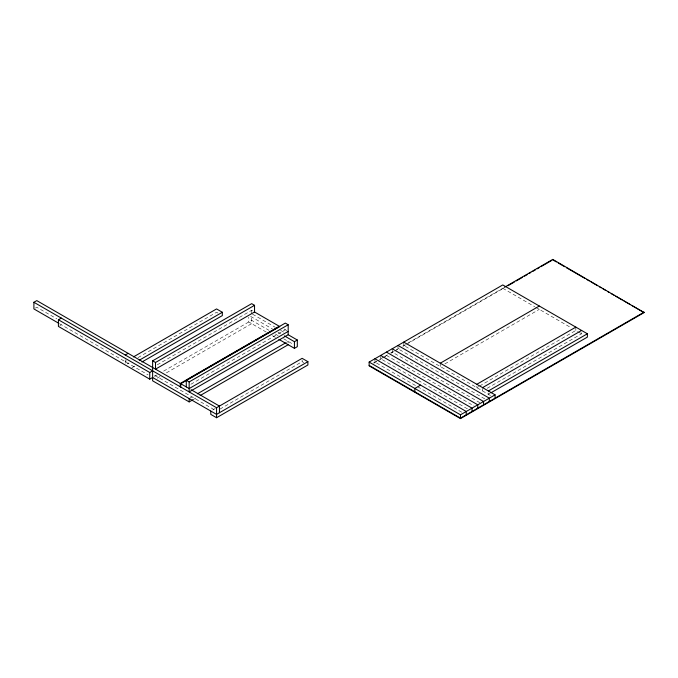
<?xml version="1.0" encoding="UTF-8"?>
<svg xmlns="http://www.w3.org/2000/svg" width="678" height="678" viewBox="0 0 678 678"><rect width="100%" height="100%" fill="white"/><g stroke="black" fill="none" stroke-linecap="round" stroke-linejoin="round"><path stroke-width="0.51" stroke-dasharray="3.39 2.54" d="M35.341 308.1L36.782 307.27L56.876 318.872M59.859 325.584L61.3 324.754M125.235 361.662L126.676 360.832M127.057 363.942L128.888 362.883M138.015 357.611L216.562 312.261L218.214 313.219M131.913 367.798L135.566 365.688M157.211 364.849L251.657 310.321L254.538 311.99M154.465 376.426L157.211 374.832M163.635 371.129L251.657 320.313L269.005 330.33M157.211 378.163L159.966 376.578M166.381 372.875L251.657 323.643L251.657 315.558M190.865 384.273L285.302 329.745M189.162 398.571L193.747 395.927M286.353 342.466L288.184 341.407L288.184 343.068M192.832 399.791L196.501 397.672M212.621 410.012L215.358 408.427M219.926 409.122L302.125 361.662L303.769 362.62M373.714 362.781L376.561 361.137M380.112 359.094L383.977 356.857M384.672 356.45L387.418 354.874M390.57 353.052L392.901 351.704M396.342 349.721L399.291 348.017M402.944 345.907L404.774 344.848M408.342 342.788L503.44 287.887M373.714 363.23L377.366 361.12M378.282 360.586L381.934 358.484M382.85 357.95L387.418 355.314M391.07 353.204L393.808 351.628M394.723 351.094L399.291 348.458M402.944 346.348L405.69 344.763M406.605 344.238L503.44 288.328M444.87 363.883L539.307 309.363M478.651 386.562L476.82 387.621L476.82 384.29M479.566 386.036L575.842 330.449L577.486 331.406M487.168 388.308L581.614 333.779L581.614 330.449M490.194 393.223L488.355 394.282L488.355 392.621M502.779 288.269L534.747 306.727M535.654 307.253L571.274 327.813M578.317 331.881L583.258 334.737M490.516 395.528L403.757 345.441L403.757 342.11M484.753 398.859L397.986 348.772L397.986 345.441M479.897 402.724L392.215 352.102L392.215 349.602M386.452 355.433L474.125 406.046M467.447 408.851L380.68 358.764L380.68 356.264M461.676 412.182L374.917 362.086L374.917 359.594M283.98 328.983L286.743 330.584M252.547 314.168L275.395 327.364M280.616 330.372L283.98 332.313M250.597 316.372L272.514 329.025M277.997 332.195L280.734 333.771M275.395 334.025L278.141 335.602M283.616 338.771L293.667 344.568M266.268 332.084L248.767 321.982L248.767 317.219M272.514 335.686L275.395 337.356M154.601 375.29L214.884 410.088M59.469 323.703L148.067 374.849M575.842 327.118L575.842 330.449M482.592 388.452L482.592 390.952M440.285 364.035L440.285 366.527M302.125 360.001L302.125 361.662M251.657 310.321L251.657 313.651M125.235 359.764L125.235 364.993"/><path stroke-width="1.02" d="M58.562 323.169L33.9 308.931L33.9 302.278L36.782 300.608L180.272 383.451L279.294 326.279L254.326 311.863M210.79 411.063L210.79 414.394L216.562 417.724L307.897 364.993L307.897 361.662L216.562 414.394L152.626 377.485L149.745 379.146L58.418 326.415L58.418 319.762L61.3 318.092M125.235 355.001L128.117 353.34M133.447 356.916L216.562 308.931L222.333 312.261L222.333 315.592L141.956 362.001M139.219 360.247L222.333 312.261M192.832 399.791L189.162 401.901L152.626 380.816L152.626 360.832L251.657 303.659L254.538 305.329L254.538 311.99L155.516 369.154L155.516 362.493L254.538 305.329M58.418 319.762L149.745 372.485L152.626 370.824M186.281 386.918L186.281 380.256L285.302 323.092L288.184 324.754L288.184 334.746L189.162 391.918L189.162 381.926L288.184 324.754M180.755 387.062L180.755 383.731L279.777 326.559M288.184 331.415L189.162 388.587L180.755 383.731M197.417 393.808L285.438 342.992M200.163 395.554L288.184 344.738M284.387 335.881L294.43 341.687L297.32 340.017L297.32 346.678L294.43 348.339L278.904 339.381M33.9 302.278L216.562 407.732L302.125 358.331L307.897 361.662M504.347 287.362L552.765 259.403L644.1 312.583L460.481 418.597L369.146 365.866L369.146 362.086L502.779 284.938L587.377 333.779L587.377 337.11L491.109 392.698M508.008 285.692L514.399 282.006M516.229 280.946L522.619 277.26M524.45 276.2L527.187 274.615M529.018 273.565L530.84 272.505M532.671 271.454L535.408 269.869M537.239 268.819L539.069 267.759M540.891 266.708L551.858 260.377M440.285 363.196L539.307 306.032M420.58 385.121L414.809 388.452L414.809 391.782M476.82 384.29L575.842 327.118M482.592 387.621L581.614 330.449M488.355 390.952L587.377 333.779M369.146 362.086L460.481 414.817L495.084 394.842L495.084 398.164M644.1 312.134L460.481 418.148L369.146 365.417M553.68 260.377L556.426 261.962M558.248 263.013L564.638 266.708M566.469 267.759L584.733 278.302M586.563 279.361L589.301 280.946M591.131 281.997L597.521 285.684M599.352 286.743L601.174 287.794M603.005 288.853L605.742 290.43M607.564 291.489L609.395 292.54M611.217 293.599L613.963 295.176M615.785 296.235L622.184 299.922M624.006 300.981L630.404 304.668M632.227 305.727L644.1 312.583M403.757 342.11L495.084 394.842M397.986 345.441L489.321 398.164L489.321 401.495M392.215 348.772L483.55 401.495L483.55 404.825M386.452 352.102L477.778 404.825L477.778 408.156M380.68 355.433L472.015 408.156L472.015 411.487M374.917 358.764L466.244 411.487L466.244 414.817M288.184 334.746L297.32 340.017M152.626 360.832L155.516 362.493M186.281 380.256L189.162 381.926M191.137 389.723L219.443 406.071L219.443 412.733M552.765 259.403L552.765 259.852M460.481 414.817L460.481 418.597M294.43 341.687L294.43 348.339M216.562 407.732L216.562 417.724M189.162 398.571L189.162 401.901M180.272 383.451L180.272 386.782M149.745 372.485L149.745 379.146"/></g></svg>
